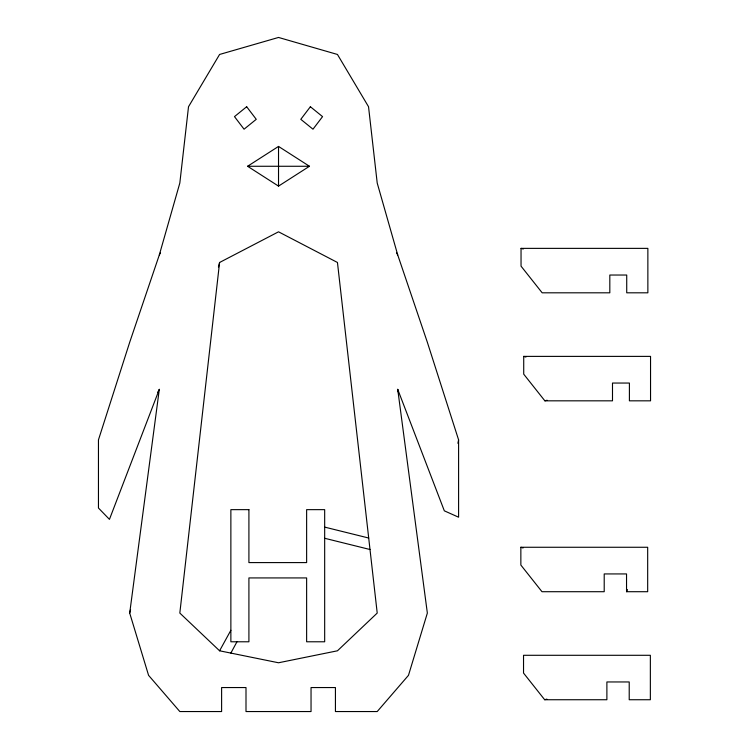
<?xml version="1.0" encoding="UTF-8"?>
<svg xmlns="http://www.w3.org/2000/svg" width="749" height="749" viewBox="0 0 749 749"><rect width="100%" height="100%" fill="white"/><g stroke="black" fill="none" stroke-linecap="round" stroke-linejoin="round"><path stroke-width="1.12" d="M397.522 391.68L397.728 389.349L444.326 510.827L458.594 517.203L458.594 439.869L427.351 342.274L397.728 254.95L377.215 183.046L368.536 106.733L337.453 54.462L278.525 37.45L219.588 54.462L188.514 106.733L179.826 183.046L159.312 254.95L129.699 342.274L98.456 439.869L98.456 508.019L109.448 519.366L159.312 389.349L129.699 613.075L148.574 675.336L179.826 711.55L221.61 711.55L221.61 687.554L246 687.554L246 711.55L311.041 711.55L311.041 687.554L335.43 687.554L335.43 711.55L377.215 711.55L408.477 675.336L427.351 613.075L397.728 389.349M219.588 262.478L179.826 613.075L219.588 650.797L278.525 662.771L337.453 650.797L377.215 613.075L337.453 262.478L278.525 231.816L219.588 262.478L218.436 267M457.901 443.305L458.594 439.869M129.699 613.075L130.569 609.686M626.539 591.71L626.539 573.931L604.209 573.931L604.209 591.71L541.986 591.71L520.855 565.046L520.855 547.266L647.679 547.266L647.679 591.71L626.539 591.71L627.522 589.641M157.711 392.476L159.312 389.349M230.851 653.081L236.965 641.781M159.312 254.95L160.426 252.9M219.588 650.797L230.87 630.274M247.582 166.269L278.525 146.42L309.468 166.269L278.525 186.117L247.582 166.269L309.468 166.269M544.673 699.735L606.887 699.735L606.887 681.955L629.216 681.955L629.216 699.735L650.357 699.735L650.357 655.291L523.532 655.291L523.532 673.061L544.673 699.735L546.892 699.098M544.86 400.827L612.495 400.827L612.495 383.048L629.403 383.048L629.403 400.827L650.544 400.827L650.544 356.384L523.72 356.384L523.72 374.163L544.86 400.827L547.107 400.238M521.042 248.368L647.866 248.368L647.866 292.812L626.726 292.812L626.726 275.033L609.817 275.033L609.817 292.812L542.173 292.812L521.042 266.148L521.042 248.368L523.261 249.033M324.673 527.109L368.705 538.025M324.673 538.278L370.006 549.513M523.72 356.384L525.938 357.048M520.855 547.266L523.074 547.978M396.614 252.9L397.728 254.95M278.525 146.42L278.525 186.117M310.376 106.733L300.798 119.316L312.988 129.203L322.557 116.619L310.376 106.733M246.674 106.733L234.484 116.619L244.062 129.203L256.252 119.316L246.674 106.733M248.911 509.648L230.87 509.648L230.87 641.781L248.911 641.781L248.911 577.928L306.631 577.928L306.631 641.781L324.673 641.781L324.673 509.648L306.631 509.648L306.631 562.593L248.911 562.593L248.911 509.648"/></g></svg>
